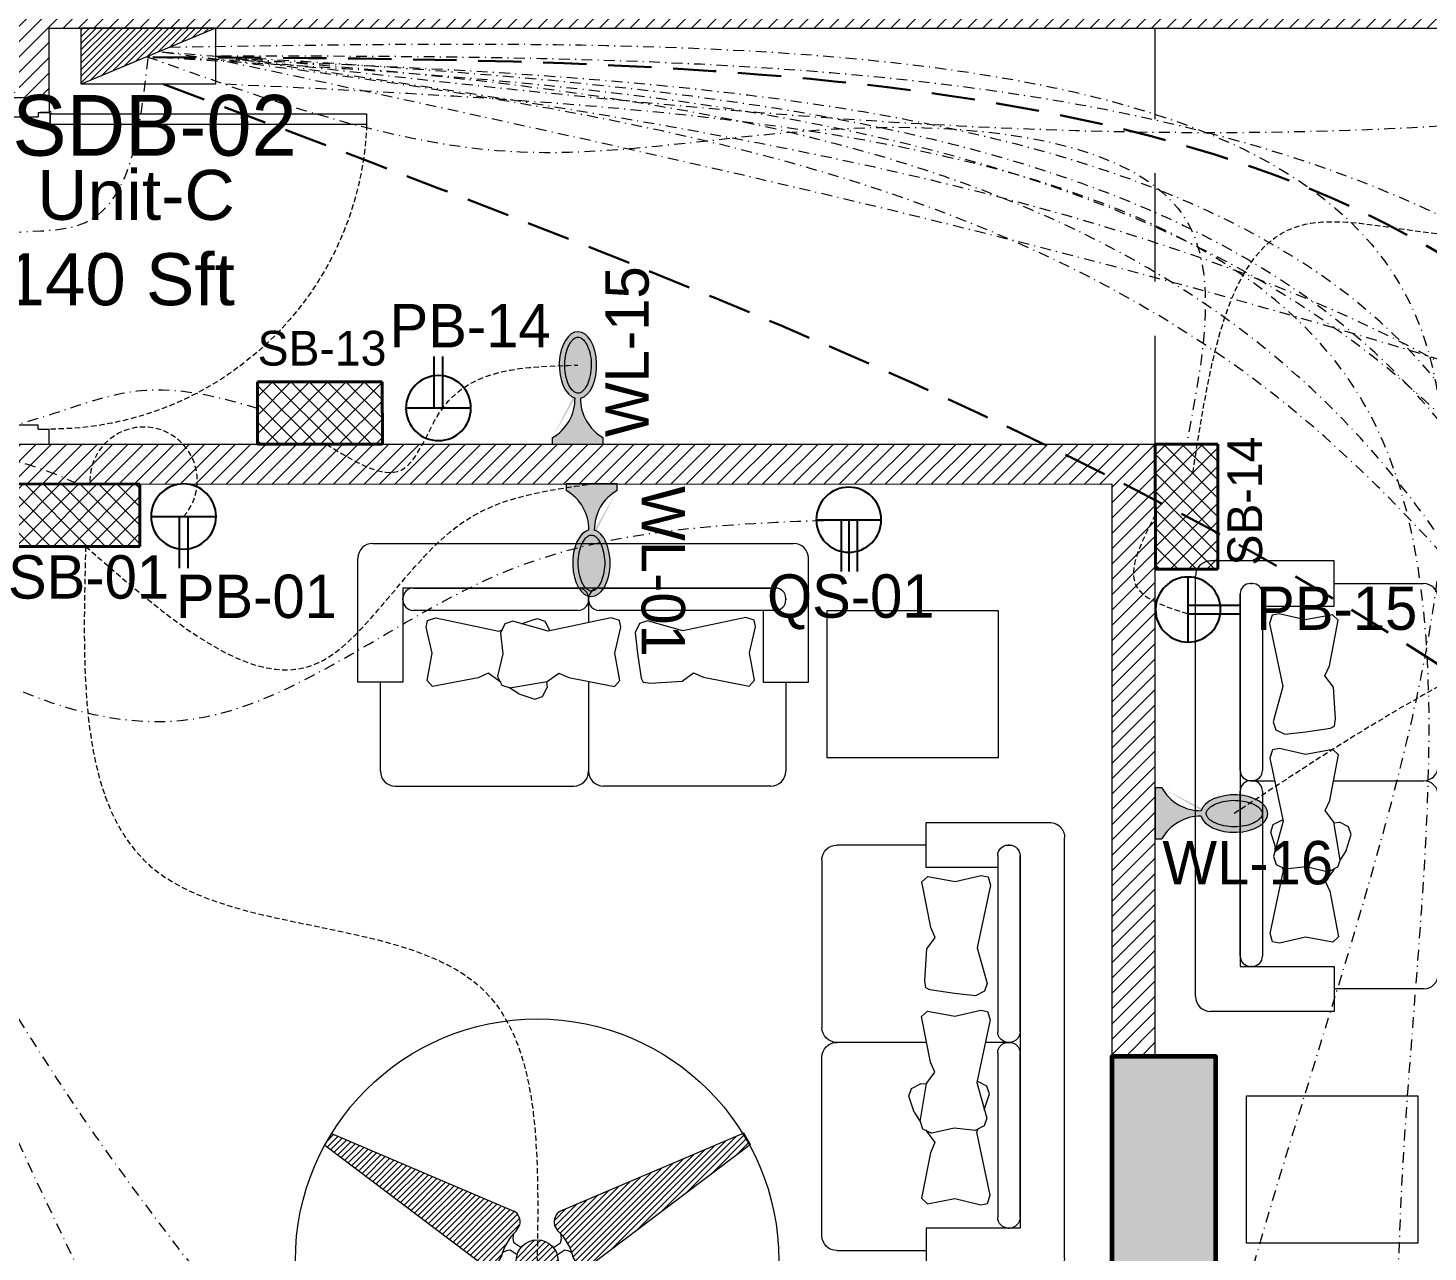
# Model space of a CAD drawing. Header units: inches. Extents: x 109699 to 44449955, y -10987 to 15824140.
# Drawn here: x 196293.4 to 196454.9, y -3905 to -3763.8 of the extents above; entities that cross this region are included whole.
import ezdxf

# ---------------------------------------------------------------- set-up
doc = ezdxf.new("R2010")
doc.units = ezdxf.units.IN
doc.header["$LTSCALE"] = 5
doc.header["$MEASUREMENT"] = 0
for name, pattern in [('DASHDOT', [1, 0.5, -0.25, 0, -0.25]), ('DASHED2', [0.375, 0.25, -0.125]), ('HIDDEN', [0.375, 0.25, -0.125])]:
    doc.linetypes.add(name, pattern=pattern)
doc.layers.get('0').update_dxf_attribs({"color": 123})
for name, color, linetype, lineweight in [('@NORMAL', 7, 'Continuous', 5), ('AC In', 244, 'DASHED2', 30), ('cloumn', 253, 'Continuous', 60), ('door', 8, 'Continuous', 9), ('E-CF-Ceiling-Fan', 30, 'Continuous', 13), ('E-Con-Point', 5, 'DASHED2', 13), ('E-PB-Socket-5A', 203, 'Continuous', 13), ('E-QS-Socket-15A', 1, 'Continuous', 9), ('E-SB-Switch-Board', 106, 'Continuous', 18), ('E-Sub-Distrubtion board', 3, 'Continuous', 13), ('E-WL-Wall-Light', 232, 'Continuous', 15), ('ha', 252, 'Continuous', 5), ('SB', 1, 'DASHDOT', 20), ('STAIR', 8, 'Continuous', 13), ('WALL-1', 8, 'Continuous', 9), ('wll 01', 7, 'Continuous', 9)]:
    doc.layers.add(name, color=color, linetype=linetype, lineweight=lineweight)
doc.layers.add('FURNITUR', color=7, linetype='Continuous', lineweight=5, true_color=0xe8e8e8)
doc.layers.add('illustr-FURNITURE', color=34, linetype='Continuous')
doc.styles.get("Standard").update_dxf_attribs({"font": 'times.ttf'})
doc.styles.add('TEXT-3', font='arial.ttf')

# ---------------------------------------------------------------- blocks, each defined once
blk = doc.blocks.new('Door-40')
at = {"layer": 'door', "ltscale": 0.5}
for p, q in [((0, 40), (5, 40)), ((0, 40), (0, 37.75)), ((5, 40), (5, 38.24999999999636)), ((0, 37.75), (3.75, 37.75000000000364)), ((3.75, 38.24999999999636), (3.75, 37.75000000000364)), ((3.75, 38.24999999999636), (5, 38.24999999999636)), ((0, 0), (0, 2.25)), ((0, 2.25), (3.75, 2.249999999996362)), ((3.75, 1.750000000003638), (3.75, 2.249999999996362)), ((3.75, 1.750000000003638), (5, 1.750000000003638)), ((4.010000000002037, 1.760000000002037), (4.010000000002037, 1.75)), ((5.010000000002037, 1.760000000002037), (4.010000000002037, 1.760000000002037)), ((5, 1.750000000003638), (5.010400642058812, 1.750000000007276)), ((5, 0), (5, 1.750000000003638)), ((5.135000000002037, 2.913192669428099), (5.145000000004075, 2.913192669428099)), ((5.135000000002037, 1.885000000002037), (5.135000000002037, 2.913192669428099)), ((5.145000000004075, 1.895000000000437), (5.145000000004075, 1.884599357945262)), ((0, 0), (5, 0)), ((0, 0), (5, 0))]:
    blk.add_line(p, q, dxfattribs=at)
blk.add_lwpolyline([(41.625, 3.145000000000437), (5.145000000004075, 3.145000000000437), (5.145000000004075, 1.895000000000437), (41.625, 1.895000000000437)], close=True, dxfattribs=at)
blk.add_circle((5.135000000002037, 1.760000000002037), 0.1249999999999983, dxfattribs=at)
at = {"layer": 'door', "linetype": 'HIDDEN', "ltscale": 0.5}
blk.add_arc((5.156161382139544, 1.755015969829401), 36.49531813451388, 2.182731632980644, 90.24516611661387, dxfattribs=at)
blk = doc.blocks.new('coloumn-01')
at = {"layer": 'ha'}
h = blk.add_hatch(dxfattribs=at)
h.set_pattern_fill('AR-CONC', color=256, scale=0.5)
h.set_pattern_definition([(49.99999999999999, (0, 0), (3.586300913003767, -0.3137606749129755), [0.375, -4.125]), (355, (0, 0), (-0.693756668065, 3.760960668500059), [0.3, -3.3]), (100.45144446, (0.298858405, -0.02614672), (2.89254423363556, 3.447199954843147), [0.3187009599999999, -3.505710559999999]), (46.18420000000001, (0, 1), (5.336206653357862, -0.8275964039653827), [0.5625, -6.1875]), (96.63563549, (0.444683725, 0.931033465), (4.673309728371142, 4.870593003872752), [0.47805171, -5.258568799999999]), (351.1841639899999, (0, 1), (4.673309725273866, 4.870593001349951), [0.45, -4.950000005]), (21, (0.5, 0.75), (2.984535260592308, -2.013094453326694), [0.375, -4.125]), (326.0000000000001, (0.5, 0.75), (1.216576659607909, 3.625750225234265), [0.3, -3.3]), (71.45144474, (0.74871127, 0.58224213), (4.201111883649856, 1.612655764031769), [0.31870095, -3.50571056]), (37.50000000000001, (0, 0), (0.06079927658645334, 1.664469269156557), [0, -3.26, 0, -3.35, 0, -3.3125]), (7.499999999999999, (0, 0), (1.315347687210743, 1.972058559411801), [0, -1.91, 0, -3.185, 0, -1.2625]), (327.5, (-1.115, 0), (2.669112180862045, -0.1127743586718988), [0, -1.25, 0, -3.9, 0, -5.175]), (317.5, (-1.615, 0), (2.915930846711931, 0.5005249116615886), [0, -1.625, 0, -2.59, 0, -3.675])])
h.paths.add_polyline_path([(32128.44739975178, -2546319.049243456), (32092.44739975178, -2546319.049243456), (32092.44739975178, -2546331.049243456), (32128.44739975178, -2546331.049243456)])
h.paths.add_polyline_path([(32128.44739975189, -2546617.132962178), (32098.44739975189, -2546617.132962178), (32098.44739975189, -2546629.132962178), (32128.44739975189, -2546629.132962178)])
h.paths.add_polyline_path([(31978.51966727065, -2546605.132962178), (31966.51966727065, -2546605.132962178), (31966.51966727065, -2546635.132962178), (31978.51966727065, -2546635.132962178)])
h.paths.add_polyline_path([(31821.20333333506, -2546605.132962178), (31809.20333333506, -2546605.132962178), (31809.20333333506, -2546635.132962178), (31821.20333333506, -2546635.132962178)])
h.paths.add_polyline_path([(31689.20328743063, -2546611.133238418), (31677.20328743063, -2546611.133238418), (31677.20328743063, -2546635.133238418), (31689.20328743063, -2546635.133238418)])
h.paths.add_polyline_path([(31417.20347832461, -2546611.132962178), (31405.20347832461, -2546611.132962178), (31405.20347832461, -2546635.132962178), (31417.20347832461, -2546635.132962178)])
h.paths.add_polyline_path([(31435.20347912709, -2546415.348983645), (31405.20347912709, -2546415.348983645), (31405.20347912709, -2546427.348983645), (31435.20347912709, -2546427.348983645)])
h.paths.add_polyline_path([(31633.74647668525, -2546415.348983645), (31603.74647668525, -2546415.348983645), (31603.74647668525, -2546427.348983645), (31633.74647668525, -2546427.348983645)])
h.paths.add_polyline_path([(31821.20245073218, -2546319.049243455), (31809.20245073218, -2546319.049243455), (31809.20245073218, -2546349.049243455), (31821.20245073218, -2546349.049243455)])
h.paths.add_polyline_path([(31996.51966727068, -2546319.049243455), (31966.51966727068, -2546319.049243455), (31966.51966727068, -2546331.049243455), (31996.51966727068, -2546331.049243455)])
h.paths.add_polyline_path([(31581.74648750067, -2546291.049243452), (31541.74648750067, -2546291.049243452), (31541.74648750067, -2546301.049243452), (31581.74648750067, -2546301.049243452)])
h.paths.add_polyline_path([(31485.74647668505, -2546261.049243452), (31475.74647668505, -2546261.049243452), (31475.74647668505, -2546301.049243452), (31485.74647668505, -2546301.049243452)])
h.paths.add_polyline_path([(31581.74648750064, -2546206.049278549), (31521.74648750064, -2546206.049278549), (31521.74648750064, -2546216.049243455), (31581.74648750064, -2546216.049243455)])
h.paths.add_polyline_path([(31435.20347595899, -2546206.049243455), (31405.20347595899, -2546206.049243455), (31405.20347595899, -2546218.049243455), (31435.20347595899, -2546218.049243455)])
h.paths.add_polyline_path([(31435.20347912709, -2546094.049243455), (31405.20347912709, -2546094.049243455), (31405.20347912709, -2546106.049243455), (31435.20347912709, -2546106.049243455)])
h.paths.add_polyline_path([(31583.74647668522, -2546094.049243455), (31547.74647668522, -2546094.049243455), (31547.74647668522, -2546106.049243455), (31583.74647668522, -2546106.049243455)])
h.paths.add_polyline_path([(31775.41359277777, -2546094.049243455), (31763.41359277777, -2546094.049243455), (31763.41359277777, -2546124.049243455), (31775.41359277777, -2546124.049243455)])
h.paths.add_polyline_path([(32059.80123907101, -2546094.049243455), (32047.80123907101, -2546094.049243455), (32047.80123907101, -2546124.049243455), (32059.80123907101, -2546124.049243455)])
h.paths.add_polyline_path([(32058.06771510976, -2545913.633020405), (32028.06771510976, -2545913.633020405), (32028.06771510976, -2545925.633020405), (32058.06771510976, -2545925.633020405)])
h.paths.add_polyline_path([(32048.06771510973, -2545722.712815279), (32036.06771510973, -2545722.712815279), (32036.06771510973, -2545746.712815279), (32048.06771510973, -2545746.712815279)])
h.paths.add_polyline_path([(31799.41359277774, -2545913.633020405), (31763.41359277774, -2545913.633020405), (31763.41359277774, -2545925.633020405), (31799.41359277774, -2545925.633020405)])
h.paths.add_polyline_path([(31591.53986684192, -2545945.049243456), (31561.31223659915, -2545945.049243456), (31561.31223659915, -2545957.049243456), (31591.53986684192, -2545957.049243456)])
h.paths.add_polyline_path([(31435.20347912709, -2545945.049243456), (31405.20347912709, -2545945.049243456), (31405.20347912709, -2545957.049243456), (31435.20347912709, -2545957.049243456)])
h.paths.add_polyline_path([(31429.2035252499, -2545715.383477275), (31405.2035252499, -2545715.383477275), (31405.2035252499, -2545727.383477275), (31429.2035252499, -2545727.383477275)])
h.paths.add_polyline_path([(31605.53986684192, -2545715.383237123), (31581.53986684192, -2545715.383237123), (31581.53986684192, -2545727.383237123), (31605.53986684192, -2545727.383237123)])
h.paths.add_polyline_path([(31775.41359277774, -2545711.610186095), (31763.41359277774, -2545711.610186095), (31763.41359277774, -2545735.610186095), (31775.41359277774, -2545735.610186095)])
at = {"layer": 'cloumn', "elevation": -16.50604298470202}
blk.add_lwpolyline([(31821.20245073218, -2546349.049243455), (31821.20245073218, -2546319.049243455), (31809.20245073218, -2546319.049243455), (31809.20245073218, -2546349.049243455)], close=True, dxfattribs=at)
blk = doc.blocks.new('A$C677D3EAC')
at = {"layer": 'FURNITUR'}
for p, q in [((12.00479866045498, 51.95316647657546), (26.27257498371182, 51.95316647657546)), ((12.00479866045498, 46.7545977087857), (12.00479866045498, 51.95316647657546)), ((27.98757498370105, 50.23816647657532), (27.98757498370833, 1.714991515273141)), ((1.714798660454107, 49.35388209268422), (12.00479866045498, 49.35388209268422)), ((-0.0002013395424000919, 47.63888209268407), (-0.0002013395424000919, 27.05888209268414)), ((22.84257498371153, 46.7545977087857), (12.00479866045498, 46.7545977087857)), ((20.27007498366584, 26.54438209267664), (20.27007498370949, 45.55409770878578)), ((21.47057498371578, 46.7545977087857), (21.64207498370524, 46.7545977087857)), ((22.84257498370425, 3.799775899162796), (22.84257498370425, 46.7545977087857)), ((22.84257498371153, 45.55409770878578), (22.8425749836606, 26.54438209267664)), ((11.49008981315274, 43.32827631189775), (12.16517933704745, 43.96611358265636)), ((12.16517933704745, 43.96611358265636), (15.31559601729532, 43.36579608827378)), ((15.31559601729532, 43.36579608827378), (18.31599273014581, 44.07867291178536)), ((18.31599273014581, 44.07867291178536), (19.10359739428532, 43.92859380628033)), ((19.10359739428532, 43.92859380628033), (19.40363667030761, 42.95307747577226)), ((12.5027240989948, 38.07549475087126), (11.49008981315274, 43.32827631189775)), ((19.40363667030761, 42.95307747577226), (17.86593348672614, 35.7117434773545)), ((13.02779365549941, 36.91237953848213), (12.5027240989948, 38.07549475087126)), ((11.61261941229895, 35.30786455647831), (12.66275786653569, 35.83314249810883)), ((12.00544753944268, 35.43314440848462), (12.05266419680993, 35.5991841482255)), ((12.05266419680993, 35.5991841482255), (13.02779365549941, 36.91237953848213)), ((15.24777488336258, 35.24313066369177), (12.66275786653569, 35.83314249810883)), ((17.86593348672614, 35.7117434773545), (17.97569034616026, 35.37952664570821)), ((10.63983892452234, 33.38899892960671), (11.33031025100354, 34.46060119444883)), ((11.33031025100354, 34.46060119444883), (11.61261941229895, 35.30786455647831)), ((11.33031025100354, 34.46060119444883), (12.05985271719692, 30.10290950415674)), ((17.65718828754325, 35.51486969230791), (15.24777488336258, 35.24313066369177)), ((18.70732674178726, 34.98959175067739), (17.65718828754325, 35.51486969230791)), ((17.87312200711312, 29.99035017502774), (19.00736667657475, 34.08911497292229)), ((19.00736667657475, 34.08911497292229), (18.70732674178726, 34.98959175067739)), ((10.63983892452234, 33.38899892960671), (10.03458546302863, 31.55699145095787)), ((18.72337355450145, 33.1164066199799), (19.32862701599515, 31.28439914133105)), ((10.03458546302863, 31.55699145095787), (10.3346253978234, 30.65651467320276)), ((19.32862701599515, 31.28439914133105), (19.02858708120039, 30.38392236357595)), ((10.3346253978234, 30.65651467320276), (11.38476385206013, 30.13123673157224)), ((12.04650223874341, 30.18265437400623), (11.38476385206013, 30.13123673157224)), ((12.05985271719692, 30.10290950415674), (13.0349821758864, 28.78971411390012)), ((19.4108251906946, 22.74901617660998), (17.87312200711312, 29.99035017502774)), ((17.97844862696365, 29.85864442194543), (17.89591218490386, 29.87674181101283)), ((19.02858708120039, 30.38392236357595), (17.97844862696365, 29.85864442194543)), ((12.50991261938179, 27.62659890151099), (11.49727833353245, 22.3738173404854)), ((13.0349821758864, 28.78971411390012), (12.50991261938179, 27.62659890151099)), ((12.06984914469649, 25.34388209268036), (1.714798660454107, 25.34388209268491)), ((21.47057498365757, 25.34388209267672), (18.85980329597078, 25.34388209267763)), ((21.47057498373033, 25.34388209267672), (21.64207498372707, 25.34388209267672)), ((21.64207498366159, 25.34388209267672), (21.47057498366485, 25.34388209267672)), ((-0.0002013395424000919, 4.314275899168024), (-0.0002013395424000919, 23.62888209268476)), ((19.11078591466503, 21.77349984610191), (19.4108251906946, 22.74901617660998)), ((20.27007498370949, 3.79977589916416), (20.27007498372404, 24.1433820926768)), ((22.84257498372608, 24.1433820926768), (22.84257498370425, 3.79977589916416)), ((11.49727833353245, 22.3738173404854), (12.17236785743444, 21.73598006972588)), ((12.17236785743444, 21.73598006972588), (15.32278453768231, 22.33629756410846)), ((15.32278453768231, 22.33629756410846), (18.3231812505328, 21.62342074059688)), ((18.3231812505328, 21.62342074059688), (19.11078591466503, 21.77349984610191)), ((15.28969182424771, 19.71016240346398), (12.43392473156564, 19.28744697104412)), ((17.69910522842838, 19.98190143208012), (15.28969182424771, 19.71016240346398)), ((18.74924368267239, 19.4566234904496), (17.69910522842838, 19.98190143208012)), ((19.04928361745988, 18.5561467126945), (18.74924368267239, 19.4566234904496)), ((11.98386482938076, 19.06232831278612), (11.87135034790845, 18.19937131140705)), ((11.87135034790845, 18.19937131140705), (12.10176965808205, 14.56994124392895)), ((12.43392473156564, 19.28744697104412), (11.98386482938076, 19.06232831278612)), ((17.91503894799826, 14.45738191479995), (19.04928361745988, 18.5561467126945)), ((12.10176965808205, 14.56994124392895), (13.07689911677153, 13.25674585367233)), ((13.07689911677153, 13.25674585367233), (12.55182956026692, 12.0936306412832)), ((19.45274213157973, 7.216047916382195), (17.91503894799826, 14.45738191479995)), ((12.55182956026692, 12.0936306412832), (11.53919527441758, 6.840849080256703)), ((11.53919527441758, 6.840849080256703), (12.21428479831957, 6.203011809498093)), ((12.21428479831957, 6.203011809498093), (15.36470147856744, 6.803329303880673)), ((15.36470147856744, 6.803329303880673), (18.36509819141793, 6.090452480368185)), ((19.15270285555744, 6.240531585874123), (19.45274213157973, 7.216047916382195)), ((20.27007498370949, 5.198560283064126), (12.00479866045498, 5.198560283062761)), ((12.00479866045498, 5.198560283062761), (12.00479866045498, -8.484727004542947e-06)), ((18.36509819141793, 6.090452480368185), (19.15270285555744, 6.240531585874123)), ((12.00479866045498, 2.599275899167878), (1.714798660446831, 2.599275899171516)), ((21.64207498370524, 2.59927589916424), (21.47057498370123, 2.59927589916424)), ((21.47057498370123, 2.59927589916424), (21.64207498369797, 2.59927589916424)), ((12.00479866045498, -8.484727004542947e-06), (26.27257498371182, -8.484727004542947e-06))]:
    blk.add_line(p, q, dxfattribs=at)
for centre, radius, start, end in [((26.27257498370454, 50.23816647657532), 1.715, 0, 90), ((1.714798660454107, 47.63888209268407), 1.715, 90, 180), ((21.47057498371578, 45.55409770878532), 1.200500000000829, 90, 179.9999999999739), ((21.64207498371252, 45.55409770878578), 1.20049999999992, 0, 90), ((1.714798660454107, 27.05888209268414), 1.715, 180, 270), ((21.47057498366485, 26.5443820926771), 1.200500000000375, 180.0000000000261, 270), ((21.64207498366159, 26.54438209267664), 1.20049999999901, 270, 0), ((1.714798660454107, 23.62888209268476), 1.715, 90, 180), ((21.47057498373033, 24.14338209267726), 1.20049999999901, 90, 180.0000000000261), ((21.64207498372707, 24.14338209267726), 1.200499999999465, 359.999999999974, 90), ((1.714798660446831, 4.314275899171662), 1.715, 180, 270), ((21.47057498370123, 3.799775899163706), 1.200499999999465, 179.9999999999739, 270), ((21.64207498370524, 3.79977589916416), 1.20049999999992, 270, 0), ((26.27257498371182, 1.714991515273141), 1.715, 270, 0)]:
    blk.add_arc(centre, radius, start, end, dxfattribs=at)
blk = doc.blocks.new('A$C4DCB0E22')
h = blk.add_hatch()
h.set_pattern_fill('ANSI37', color=256, scale=15, angle=90.05046403147966, style=0)
h.set_pattern_definition([(135.0504640314797, (0, 0), (-1.324656962164393, -1.326992438783809), []), (225.0504640314796, (0, 0), (1.326992438783809, -1.324656962164393), [])])
h.paths.add_polyline_path([(0.0158499618895469, -4.176303718850249e-06), (-3.779117417224143e-06, 17.9999888419976), (8.999992730033242, 18.00791571250107), (9.015846471040199, 0.007922694199763214)])
at = {"lineweight": 40}
for p, q in [((-3.779117417224143e-06, 17.9999888419976), (8.999992730033242, 18.00791571250107)), ((0.0158499618895469, -4.176303718850249e-06), (-3.779117417224143e-06, 17.9999888419976)), ((9.015846471040199, 0.007922694199763214), (8.999992730033242, 18.00791571250107)), ((0.0158499618895469, -4.176303718850249e-06), (9.015846471040199, 0.007922694199763214))]:
    blk.add_line(p, q, dxfattribs=at)
blk = doc.blocks.new('E-W-LIGHT')
at = {"linetype": 'ByBlock', "ltscale": 0.5}
h = blk.add_hatch(color=256, dxfattribs=at)
h.dxf.hatch_style = 1
h.set_gradient(color1=(255, 255, 255), color2=(255, 255, 0), name='CYLINDER')
edge = h.paths.add_edge_path()
edge.add_spline(control_points=[(-96.71110423948552, 1.235367220396483), (-96.8976251288622, 1.235367220396483), (-97.08530367817384, 1.204590695443009), (-97.49532330615068, 1.060408411101338), (-97.71769888777162, 0.9452617532663472), (-98.18859363857634, 0.6007580769133996), (-98.4360601757027, 0.3712016227401077), (-98.9274233233457, -0.2076466389563343), (-99.17095937526851, -0.5565722783421756), (-99.79256403547286, -1.649000525487912), (-100.1403411294208, -2.496475964584042), (-100.6655547252501, -4.389078901701514), (-100.8435119435345, -5.433326140728264), (-100.996858843053, -7.577941591604359), (-100.9723680002039, -8.677864733885961), (-100.7253955626443, -10.7881619923927), (-100.5027117058065, -11.79805679996582), (-99.90205506231798, -13.59089832466863), (-99.52349327352754, -14.37265162368595), (-98.79708591162027, -15.46144462183512), (-98.46289770719719, -15.83531695936959), (-97.82402795464219, -16.37320808014224), (-97.52292902289115, -16.53708124557815), (-97.0332651008719, -16.69867335386745), (-96.83300356165012, -16.72444707740215), (-96.42760539585558, -16.70413243760904), (-96.21918910161975, -16.65733367471884), (-95.75858057275782, -16.45705756399432), (-95.50712660475898, -16.30138572900886), (-94.98330090317799, -15.85001415615693), (-94.71221849052682, -15.55449414506236), (-94.18744122004225, -14.82684639582039), (-93.93399672563008, -14.39521060388152), (-93.32240182252819, -13.09860869282319), (-93.0057716383552, -12.13470487732181), (-92.57508722519842, -10.03980369670334), (-92.46055768618565, -8.90959698224412), (-92.45565766659526, -6.646794607945969), (-92.56528275998282, -5.514732191470296), (-92.98715107886524, -3.412587944823316), (-93.29985699109132, -2.443281268231641), (-93.99092435031811, -0.9549615958549695), (-94.34810290115182, -0.3877643056552464), (-95.07582621573985, 0.4836147841888085), (-95.44374809115733, 0.7854262440646148), (-96.01798165069457, 1.105607693885873), (-96.24029005175481, 1.180327462172805), (-96.53763867025813, 1.228459302029147), (-96.62438560181026, 1.235367220396483), (-96.71110423948552, 1.235367220396483)], knot_values=[0, 0, 0, 0, 0.194197829587449, 0.194197829587449, 0.388395659174898, 0.388395659174898, 0.582593488762347, 0.582593488762347, 0.776791318349796, 0.776791318349796, 1.110216687407361, 1.110216687407361, 1.443642056464925, 1.443642056464925, 1.77706742552249, 1.77706742552249, 2.110492794580054, 2.110492794580054, 2.443918163637619, 2.443918163637619, 2.701496175378678, 2.701496175378678, 2.959074187119738, 2.959074187119738, 3.169612053741, 3.169612053741, 3.380149920362263, 3.380149920362263, 3.590687786983526, 3.590687786983526, 3.801225653604789, 3.801225653604789, 4.011763520226051, 4.011763520226051, 4.360140390670959, 4.360140390670959, 4.708517261115867, 4.708517261115867, 5.056894131560775, 5.056894131560775, 5.405271002005684, 5.405271002005684, 5.69307956715584, 5.69307956715584, 5.980888132305996, 5.980888132305996, 6.192897451070847, 6.192897451070847, 6.283185307179586, 6.283185307179586, 6.283185307179586, 6.283185307179586], degree=3, periodic=0)
at = {"layer": 'E-WL-Wall-Light', "linetype": 'ByBlock', "ltscale": 0.5}
h = blk.add_hatch(color=256, dxfattribs=at)
h.dxf.hatch_style = 1
edge = h.paths.add_edge_path()
edge.add_ellipse((-96.71110423948552, -7.740473765769313), major_axis=(0, 10.71660606041263), ratio=0.559300439547623, start_angle=187.7376784571124, end_angle=531.0374031504149)
edge.add_arc((-112.001170541625, -18.46997501720373), 14.35701343791298, -60.53601194170483, 0.5736542653427819, ccw=False)
edge.add_line((-104.9392941575301, -30.97012448799713), (-104.939294157532, -33.06572841662167))
edge.add_line((-104.939294157532, -33.06572841662167), (-88.60969415754215, -33.06572841666017))
edge.add_line((-88.60969415754215, -33.06572841666017), (-88.60969415754002, -30.97012448799946))
edge.add_arc((-81.54781777344922, -18.46997501720374), 14.35701343791298, 179.559619270027, 240.5360119417236, ccw=False)
edge = h.paths.add_edge_path(flags=16)
edge.add_spline(control_points=[(-96.71110423948552, 1.235367220396483), (-96.8976251288622, 1.235367220396483), (-97.08530367817384, 1.204590695443009), (-97.49532330615068, 1.060408411101338), (-97.71769888777162, 0.9452617532663472), (-98.18859363857634, 0.6007580769133996), (-98.4360601757027, 0.3712016227401077), (-98.9274233233457, -0.2076466389563343), (-99.17095937526851, -0.5565722783421756), (-99.79256403547286, -1.649000525487912), (-100.1403411294208, -2.496475964584042), (-100.6655547252501, -4.389078901701514), (-100.8435119435345, -5.433326140728264), (-100.996858843053, -7.577941591604359), (-100.9723680002039, -8.677864733885961), (-100.7253955626443, -10.7881619923927), (-100.5027117058065, -11.79805679996582), (-99.90205506231798, -13.59089832466863), (-99.52349327352754, -14.37265162368595), (-98.79708591162027, -15.46144462183512), (-98.46289770719719, -15.83531695936959), (-97.82402795464219, -16.37320808014224), (-97.52292902289115, -16.53708124557815), (-97.0332651008719, -16.69867335386745), (-96.83300356165012, -16.72444707740215), (-96.42760539585558, -16.70413243760904), (-96.21918910161975, -16.65733367471884), (-95.75858057275782, -16.45705756399432), (-95.50712660475898, -16.30138572900886), (-94.98330090317799, -15.85001415615693), (-94.71221849052682, -15.55449414506236), (-94.18744122004225, -14.82684639582039), (-93.93399672563008, -14.39521060388152), (-93.32240182252819, -13.09860869282319), (-93.0057716383552, -12.13470487732181), (-92.57508722519842, -10.03980369670334), (-92.46055768618565, -8.90959698224412), (-92.45565766659526, -6.646794607945969), (-92.56528275998282, -5.514732191470296), (-92.98715107886524, -3.412587944823316), (-93.29985699109132, -2.443281268231641), (-93.99092435031811, -0.9549615958549695), (-94.34810290115182, -0.3877643056552464), (-95.07582621573985, 0.4836147841888085), (-95.44374809115733, 0.7854262440646148), (-96.01798165069457, 1.105607693885873), (-96.24029005175481, 1.180327462172805), (-96.53763867025813, 1.228459302029147), (-96.62438560181026, 1.235367220396483), (-96.71110423948552, 1.235367220396483)], knot_values=[0, 0, 0, 0, 0.194197829587449, 0.194197829587449, 0.388395659174898, 0.388395659174898, 0.582593488762347, 0.582593488762347, 0.776791318349796, 0.776791318349796, 1.110216687407361, 1.110216687407361, 1.443642056464925, 1.443642056464925, 1.77706742552249, 1.77706742552249, 2.110492794580054, 2.110492794580054, 2.443918163637619, 2.443918163637619, 2.701496175378678, 2.701496175378678, 2.959074187119738, 2.959074187119738, 3.169612053741, 3.169612053741, 3.380149920362263, 3.380149920362263, 3.590687786983526, 3.590687786983526, 3.801225653604789, 3.801225653604789, 4.011763520226051, 4.011763520226051, 4.360140390670959, 4.360140390670959, 4.708517261115867, 4.708517261115867, 5.056894131560775, 5.056894131560775, 5.405271002005684, 5.405271002005684, 5.69307956715584, 5.69307956715584, 5.980888132305996, 5.980888132305996, 6.192897451070847, 6.192897451070847, 6.283185307179586, 6.283185307179586, 6.283185307179586, 6.283185307179586], degree=3, periodic=0)
for p, q in [((-104.9392941575301, -30.97012448799713), (-104.939294157532, -33.06572841662167)), ((-88.60969415754215, -33.06572841666017), (-88.60969415754002, -30.97012448803655)), ((-104.939294157532, -33.06572841662167), (-88.60969415754215, -33.06572841666017))]:
    blk.add_line(p, q)
at = {"linetype": 'ByBlock', "ltscale": 0.5}
for centre, start, end in [((-112.001170541625, -18.46997501720374), 299.4639880582952, 0.5736542653427851), ((-81.54781777344922, -18.46997501720374), 179.4263457346572, 240.5360119417045)]:
    blk.add_arc(centre, 14.35701343791298, start, end, dxfattribs=at)
blk.add_ellipse((-96.71110423948552, -7.740473765769313), major_axis=(0, 10.71660606041263), ratio=0.559300439547623, start_param=3.276640619127039, end_param=9.268351136215248, dxfattribs=at)
blk.add_open_spline([(-96.71110423948552, 1.235367220396483), (-96.8976251288622, 1.235367220396483), (-97.08530367817384, 1.204590695443009), (-97.49532330615068, 1.060408411101338), (-97.71769888777162, 0.9452617532663472), (-98.18859363857634, 0.6007580769133996), (-98.4360601757027, 0.3712016227401077), (-98.9274233233457, -0.2076466389563343), (-99.17095937526851, -0.5565722783421756), (-99.79256403547286, -1.649000525487912), (-100.1403411294208, -2.496475964584042), (-100.6655547252501, -4.389078901701514), (-100.8435119435345, -5.433326140728264), (-100.996858843053, -7.577941591604359), (-100.9723680002039, -8.677864733885961), (-100.7253955626443, -10.7881619923927), (-100.5027117058065, -11.79805679996582), (-99.90205506231798, -13.59089832466863), (-99.52349327352754, -14.37265162368595), (-98.79708591162027, -15.46144462183512), (-98.46289770719719, -15.83531695936959), (-97.82402795464219, -16.37320808014224), (-97.52292902289115, -16.53708124557815), (-97.0332651008719, -16.69867335386745), (-96.83300356165012, -16.72444707740215), (-96.42760539585558, -16.70413243760904), (-96.21918910161975, -16.65733367471884), (-95.75858057275782, -16.45705756399432), (-95.50712660475898, -16.30138572900886), (-94.98330090317799, -15.85001415615693), (-94.71221849052682, -15.55449414506236), (-94.18744122004225, -14.82684639582039), (-93.93399672563008, -14.39521060388152), (-93.32240182252819, -13.09860869282319), (-93.0057716383552, -12.13470487732181), (-92.57508722519842, -10.03980369670334), (-92.46055768618565, -8.90959698224412), (-92.45565766659526, -6.646794607945969), (-92.56528275998282, -5.514732191470296), (-92.98715107886524, -3.412587944823316), (-93.29985699109132, -2.443281268231641), (-93.99092435031811, -0.9549615958549695), (-94.34810290115182, -0.3877643056552464), (-95.07582621573985, 0.4836147841888085), (-95.44374809115733, 0.7854262440646148), (-96.01798165069457, 1.105607693885873), (-96.24029005175481, 1.180327462172805), (-96.53763867025813, 1.228459302029147), (-96.62438560181026, 1.235367220396483), (-96.71110423948552, 1.235367220396483)], degree=3, knots=[0, 0, 0, 0, 0.194197829587449, 0.194197829587449, 0.388395659174898, 0.388395659174898, 0.582593488762347, 0.582593488762347, 0.776791318349796, 0.776791318349796, 1.110216687407361, 1.110216687407361, 1.443642056464925, 1.443642056464925, 1.77706742552249, 1.77706742552249, 2.110492794580054, 2.110492794580054, 2.443918163637619, 2.443918163637619, 2.701496175378678, 2.701496175378678, 2.959074187119738, 2.959074187119738, 3.169612053741, 3.169612053741, 3.380149920362263, 3.380149920362263, 3.590687786983526, 3.590687786983526, 3.801225653604789, 3.801225653604789, 4.011763520226051, 4.011763520226051, 4.360140390670959, 4.360140390670959, 4.708517261115867, 4.708517261115867, 5.056894131560775, 5.056894131560775, 5.405271002005684, 5.405271002005684, 5.69307956715584, 5.69307956715584, 5.980888132305996, 5.980888132305996, 6.192897451070847, 6.192897451070847, 6.283185307179586, 6.283185307179586, 6.283185307179586, 6.283185307179586], dxfattribs=at)
blk = doc.blocks.new('1')
at = {"layer": 'E-CF-Ceiling-Fan', "linetype": 'ByBlock', "ltscale": 0.5}
h = blk.add_hatch(dxfattribs=at)
h.set_pattern_fill('ANSI31', color=256, scale=10)
h.set_pattern_definition([(45, (0, 0), (-0.8838834764831843, 0.8838834764831844), [])])
edge = h.paths.add_edge_path()
edge.add_line((209066.544903523, -13067.11685315647), (209064.6438415694, -13070.41407147769))
edge.add_line((209064.6438415694, -13070.41407147769), (209110.249472843, -13104.88204089217))
edge.add_ellipse((209112.0161950886, -13101.65334947437), major_axis=(2.602475337466696, 2.602475337466696), ratio=0.9999999999999906, start_angle=196.3127629962977, end_angle=268.2872464290007)
edge.add_line((209114.5397230216, -13104.33244681023), (209115.4849750511, -13102.69748638713))
edge.add_ellipse((209130.2442591997, -13106.24386666673), major_axis=(10.7334356491749, 10.7334356491749), ratio=0.9999999999981393, start_angle=88.44228272541869, end_angle=121.48902709430789, ccw=False)
edge.add_line((209119.806567247, -13095.22262044099), (209120.8528262952, -13093.41295266685))
edge.add_ellipse((209117.2719126632, -13092.56276837834), major_axis=(2.602475337466932, 2.602475337466932), ratio=0.9999999999995292, start_angle=301.6440633906456, end_angle=373.6185468234727)
edge.add_line((209119.1884486464, -13089.4206917419), (209066.544903523, -13067.11685315647))
edge = h.paths.add_edge_path()
edge.add_ellipse((209131.089283705, -13116.74145270932), major_axis=(2.633110768784475, 2.633110768784475), ratio=0.9999999999997597, start_angle=316.8297377331859, end_angle=387.8389618723904)
edge.add_line((209132.1880164829, -13113.18345735742), (209130.5488454061, -13113.22495130345))
edge.add_ellipse((209126.3035237661, -13098.2962790596), major_axis=(-10.97469841933177, 10.97469841933177), ratio=0.9999999999999191, start_angle=145.1951729281282, end_angle=150.8743574177565, ccw=False)
edge.add_ellipse((209126.3035237661, -13098.2962790596), major_axis=(-10.97469841933177, 10.97469841933177), ratio=0.9999999999999191, start_angle=122.4336804261327, end_angle=145.1951729281282, ccw=False)
edge.add_ellipse((209126.3035237661, -13098.2962790596), major_axis=(-10.97469841933177, 10.97469841933177), ratio=0.9999999999999191, start_angle=118.5749297277244, end_angle=122.4336804261327, ccw=False)
edge.add_line((209121.9149097344, -13113.18345735741), (209119.5749032555, -13113.18345735741))
edge.add_ellipse((209120.6314155011, -13116.70924926331), major_axis=(2.602635845509655, 2.602635845509654), ratio=0.9999999999987026, start_angle=61.6809744807266, end_angle=133.6503259141647)
edge.add_line((209116.9517537436, -13116.62255417043), (209123.9933819142, -13173.42733947012))
edge.add_line((209123.9933819142, -13173.42733947012), (209127.784032512, -13173.43690240765))
edge.add_line((209127.784032512, -13173.43690240765), (209134.8111659948, -13116.62255417052))
h.paths.add_polyline_path([(209119.8508739552, -13103.74154532349, 1), (209131.9120457831, -13103.74154532349, 1)])
edge = h.paths.add_edge_path()
edge.add_line((209187.3717421067, -13070.20410122277), (209185.4890127634, -13066.97304093389))
edge.add_line((209185.4890127634, -13066.97304093389), (209132.574471092, -13089.4206917419))
edge.add_ellipse((209134.4910070752, -13092.56276837834), major_axis=(-2.602475337469112, 2.602475337469112), ratio=0.9999999999994945, start_angle=-13.61854682341294, end_angle=58.35593660933898)
edge.add_line((209130.9100934432, -13093.41295266685), (209131.9563524914, -13095.22262044099))
edge.add_ellipse((209121.5186605386, -13106.24386666673), major_axis=(10.73343564915542, 10.73343564915542), ratio=0.999999999999095, start_angle=328.5109729056215, end_angle=361.55771727458557, ccw=False)
edge.add_line((209136.2779446873, -13102.69748638713), (209137.2231967167, -13104.33244681019))
edge.add_ellipse((209139.7467246498, -13101.65334947437), major_axis=(-2.602475337469201, 2.602475337469201), ratio=0.9999999999990601, start_angle=91.71275357099776, end_angle=163.2982999863874)
edge.add_line((209141.4914892536, -13104.89395933078), (209187.3717421067, -13070.20410122277))
at = {"layer": 'E-CF-Ceiling-Fan', "ltscale": 10}
for p, q in [((209064.6438415694, -13070.41407147769), (209066.544903523, -13067.11685315647)), ((209066.544903523, -13067.11685315647), (209119.1884486464, -13089.42069174189)), ((209185.4947354289, -13066.97061323832), (209132.574471092, -13089.42069174189)), ((209187.3717421067, -13070.20410122277), (209185.4890127634, -13066.97304093388)), ((209064.6438415694, -13070.41407147769), (209110.249472843, -13104.88204089212)), ((209187.3717421067, -13070.20410122277), (209141.4914892536, -13104.8939593308)), ((209119.8065672471, -13095.2226204409), (209120.8528262952, -13093.41295266684)), ((209131.9563524913, -13095.2226204409), (209130.9100934432, -13093.41295266684)), ((209120.0894197592, -13102.06218894969), (209118.0923406337, -13100.70875594979)), ((209121.1873655701, -13099.95559165538), (209119.1343670181, -13098.56426171081)), ((209130.5755541683, -13099.95559165538), (209132.6285527202, -13098.56426171081)), ((209131.6734999792, -13102.06218894969), (209133.6705791047, -13100.70875594979)), ((209114.5397230216, -13104.33244681025), (209115.484975051, -13102.69748638717)), ((209137.2231967167, -13104.33244681025), (209136.2779446873, -13102.69748638717)), ((209124.6292368371, -13109.64068966342), (209124.6292368371, -13112.08558296959)), ((209126.9897148455, -13109.6694233058), (209126.9897148455, -13112.08558296959)), ((209119.5749032554, -13113.18345735741), (209121.9149097344, -13113.18345735741)), ((209130.5488454059, -13113.22495130345), (209132.1880164829, -13113.18345735741)), ((209123.9933819142, -13173.42733947012), (209116.9517537436, -13116.62255417042)), ((209127.784032512, -13173.43690240765), (209134.8111659948, -13116.62255417039)), ((209127.784032512, -13173.43690240765), (209123.9933819142, -13173.42733947012))]:
    blk.add_line(p, q, dxfattribs=at)
for radius in [69.69809221428028, 6.030585913961706]:
    blk.add_circle((209125.8814598692, -13103.74154532349), radius, dxfattribs=at)
for centre, major_axis, ratio, start_param, end_param in [((209117.2719126632, -13092.56276837834), (2.602475337466931, 2.602475337466931), 0.9999999999995293, 5.264682075261256, 6.520873788586199), ((209134.4910070752, -13092.56276837834), (-2.602475337469112, 2.602475337469112), 0.9999999999994945, -0.2376884814055706, 1.018503231918061), ((209130.2442591997, -13106.24386666673), (10.7334356491749, 10.7334356491749), 0.9999999999981393, 1.543609031538261, 2.120383527840273), ((209122.7572162564, -13097.18760929776), (-2.740456939066795, 2.740456939066795), 0.9999999999999716, 0.4622372466417044, 1.148537865656782), ((209121.5186605386, -13106.24386666673), (10.73343564915542, 10.73343564915542), 0.999999999999095, 5.733598106132978, 6.310372602436297), ((209129.0057034835, -13097.18760929378), (-2.740456939069299, 2.740456939069299), 0.9999999999990347, 3.56385111362636, 4.25015173105463), ((209118.1560665238, -13104.58382336606), (2.740456939070688, 2.740456939070688), 0.9999999999982624, 0.801841786050358, 1.428905426830904), ((209133.6068532084, -13104.58382336598), (-2.740456939075534, 2.740456939075535), 0.999999999998016, -1.428905429243861, -0.8018417876198008), ((209112.0161950886, -13101.65334947437), (2.602475337466696, 2.602475337466696), 0.9999999999999905, 3.426304077972683, 4.682495791295461), ((209139.7467246498, -13101.65334947437), (-2.602475337469201, 2.602475337469201), 0.9999999999990602, 1.600689515884098, 2.85688122920773), ((209120.6314155011, -13116.70924926331), (2.602635845509655, 2.602635845509654), 0.9999999999987026, 1.076536090527279, 2.332638233565674), ((209126.3035237661, -13098.2962790596), (-10.97469841933177, 10.97469841933177), 0.999999999999919, 2.069522934069694, 2.63325429377058), ((209121.4571744064, -13109.85887499457), (-2.740456939059593, 2.740456939059593), 0.9999999999952948, 2.745104486731238, 3.314940694839574), ((209130.1617772753, -13109.85887499338), (2.740456939059473, 2.740456939059473), 0.9999999999984862, 2.968244612714574, 3.636223092052213), ((209131.089283705, -13116.74145270932), (2.633110768784475, 2.633110768784475), 0.9999999999997595, 5.52972209167421, 6.769066852189965)]:
    blk.add_ellipse(centre, major_axis=major_axis, ratio=ratio, start_param=start_param, end_param=end_param, dxfattribs=at)
blk = doc.blocks.new('A$C0EEE0DA8')
at = {"lineweight": 25}
for p, q in [((9.859886922386067, 11.01563311866266), (9.859886922386067, 3.514223118661903)), ((9.859886922386067, 7.754928118662065), (15.8195753665932, 7.754928118662065)), ((9.859886922386067, 6.774928118662501), (15.8195753665932, 6.774928118662501))]:
    blk.add_line(p, q, dxfattribs=at)
blk.add_circle((9.85988692238243, 7.264928118662283), 3.750704999999999, dxfattribs=at)
blk = doc.blocks.new('A$C7D2A24B3')
at = {"lineweight": 25}
for p, q in [((9.859886922386067, 11.01563311865903), (9.859886922386067, 3.514223118658265)), ((9.859886922386067, 8.143706464579736), (15.8195753665932, 8.143706464579736)), ((9.859886922386067, 7.268951136147734), (15.8195753665932, 7.268951136147734)), ((9.859886922386067, 6.288951136148171), (15.8195753665932, 6.288951136148171))]:
    blk.add_line(p, q, dxfattribs=at)
blk.add_circle((9.85988692238243, 7.264928118658645), 3.750704999999999, dxfattribs=at)
blk = doc.blocks.new('*X78')
at = {"color": 0}
for p, q in [((10774.2938920382, 16968.54929523236), (10788.301575612, 16982.55697880615)), ((10776.06165899117, 16968.54929523236), (10790.67375511737, 16983.16139135856)), ((10768.9905911793, 16968.54929523236), (10779.18445247256, 16978.74315652561)), ((10770.75835813227, 16968.54929523236), (10782.22349351904, 16980.01443061913)), ((10772.52612508523, 16968.54929523236), (10785.26253456552, 16981.28570471264)), ((10777.82942594413, 16968.54929523236), (10790.67375511737, 16981.39362440559)), ((10779.5971928971, 16968.54929523236), (10790.67375511737, 16979.62585745263)), ((10763.6872903204, 16968.54929523236), (10770.06732933311, 16974.92933424507)), ((10765.45505727337, 16968.54929523236), (10773.1063703796, 16976.20060833858)), ((10767.22282422634, 16968.54929523236), (10776.14541142608, 16977.4718824321)), ((10781.36495985007, 16968.54929523236), (10790.67375511737, 16977.85809049966)), ((10783.13272680303, 16968.54929523236), (10790.67375511737, 16976.09032354669)), ((10784.900493756, 16968.54929523236), (10790.67375511737, 16974.32255659372)), ((10758.3839894615, 16968.54929523236), (10760.95020619367, 16971.11551196453)), ((10760.15175641447, 16968.54929523236), (10763.98924724015, 16972.38678605804)), ((10761.91952336744, 16968.54929523236), (10767.02828828663, 16973.65806015156)), ((10786.66826070897, 16968.54929523236), (10790.67375511737, 16972.55478964076)), ((10788.43602766193, 16968.54929523236), (10790.67375511737, 16970.78702268779)), ((10754.84845555557, 16968.54929523236), (10754.87212410071, 16968.5729637775)), ((10756.61622250854, 16968.54929523236), (10757.91116514719, 16969.84423787101)), ((10790.2037946149, 16968.54929523236), (10790.67375511737, 16969.01925573483))]:
    blk.add_line(p, q, dxfattribs=at)
blk = doc.blocks.new('SDB')
for p, q in [((-1.818989403545856e-12, -7.500000000003638), (17.92910589847634, 0)), ((-1.818989403545856e-12, -7.500000000003638), (0, 0)), ((0, 0), (17.92910589847634, 0)), ((17.92910589847634, 0), (17.92910589847634, -7.500000000003638)), ((-1.818989403545856e-12, -7.500000000003638), (17.92910589847634, -7.500000000003638))]:
    blk.add_line(p, q)
at = {"xscale": 0.5, "yscale": 0.5, "zscale": 0.5}
blk.add_blockref('*X78', (-5377.407771660207, -8491.774647616183), dxfattribs=at)

msp = doc.modelspace()

# ---------------------------------------------------------------- hatches: boundary and pattern name
at = {"layer": 'ha'}
h = msp.add_hatch(dxfattribs=at)
h.set_pattern_fill('ANSI31', scale=10, angle=-7.63333123551244e-14, style=0)
h.set_pattern_definition([(44.99999999999989, (142732.3835256985, 2531118.532197352), (-0.8838834764831833, 0.8838834764831855), [])])
h.paths.add_polyline_path([(196721.1912594374, -3758.839964344659), (196669.0183648828, -3758.839964344659), (196669.0183648828, -3744.923741294564), (196664.0183648828, -3744.923741294564), (196664.0183648828, -3758.839964344659), (196532.0191680452, -3758.839964344659), (196532.0191680452, -3675.007518244003), (196527.0191680452, -3675.007518244003), (196527.0191680452, -3758.839964344659), (196295.8473409007, -3758.839964345125), (196295.8473409007, -3755.847763503929), (196290.8470773022, -3755.847763503929), (196290.8467237212, -3771.84035897118), (196295.8466929922, -3771.84035897118), (196295.8466929922, -3763.839732098886), (196544.6804083691, -3763.839732098886), (196544.6804083691, -3841.423217861475), (196549.67976046, -3841.423259611734), (196549.6804083691, -3763.839964345125), (196681.1912594375, -3763.839964344659), (196681.1912594375, -3773.522328721387), (196681.1912594375, -3775.131852819612), (196686.1912594375, -3775.131852819612), (196686.1914085268, -3768.839733289349), (196721.1912594374, -3768.840195399969)])
h = msp.add_hatch(dxfattribs=at)
h.set_pattern_fill('ANSI31', scale=10, angle=-7.63333123551244e-14, style=0)
h.set_pattern_definition([(44.99999999999984, (178939.0702236593, 2542407.827854916), (-0.8838834764831834, 0.8838834764831853), [])])
h.paths.add_polyline_path([(196253.963602497, -3816.423076506266), (196248.963602497, -3816.423076506266), (196248.963602497, -3819.42374129177), (196253.963602497, -3819.423741291304)])
h.paths.add_polyline_path([(196418.4195000335, -3811.840810420019), (196248.963602497, -3811.840810419553), (196248.963602497, -3816.423076506266), (196418.4195000335, -3816.423076506731)])
h.paths.add_polyline_path([(196423.4194883476, -3811.840810420019), (196418.4195000335, -3811.840810420485), (196418.4195000335, -3816.423076506731), (196418.4195000335, -3882.42374129503), (196423.4196683523, -3882.42374129503)])

# ---------------------------------------------------------------- linework, layer by layer
at = {"layer": '@NORMAL'}
for p, q in [((196295.8465377384, -3763.839964344659, 1.357551479428487), (196544.6804083691, -3763.839964344659, 1.357551479428487)), ((196380.6298778726, -3763.839964344659, 1.051141503837332), (196385.6298778726, -3763.839964344659, 1.051141503837332))]:
    msp.add_line(p, q, dxfattribs=at)
at = {"layer": 'AC In', "ltscale": 4}
for points in [[(196307.8297171502, -3767.217604157297, 1.34720101745143), (196470.8971407607, -3800.853481064452), (196568.8501602315, -4023.805578286749), (196723.72265625, -4081.58984375, 0.2632158499592581), (196738.9502727254, -4085.077353768883, 0.2636725316083707), (196747.53515625, -4085.418729287976, -0.02144757909902495), (196752.3494874279, -4077.035875046248, 0.2632158499592663)], [(196309.0625, -3770.321839887185, 1.357551479428487), (196519.0722521292, -3899.963498570354, -0.2041998163280778), (196554.5898931054, -4082.977774671268), (196551.1661776879, -4151.370413504588), (196543.2431236631, -4183.461143316799, 0.1632158499592506), (196543.46484375, -4196.3828125, 0.1632158499592506), (196521.6649601266, -4189.007518243809, 0.1632158499592506)]]:
    msp.add_spline(points, degree=3, dxfattribs=at)
at = {"layer": 'E-Con-Point', "ltscale": 0.5}
msp.add_arc((196306.7561184282, -3816.042582749636, 0.4212472886197685), 6.187085254164842, 318.1009983785349, 183.5325235792796, dxfattribs=at)
for points in [[(196427.763817056, -3815.121887457464, 0.2853377421193635), (196440.1053513442, -3786.635437701407), (196464.0723253026, -3787.215095062758), (196486.5578984418, -3767.331965837581, 1.357551479428487), (196536.4314200309, -3801.863584625539, 1.257551479397208), (196522.6116415095, -3819.508974484463), (196483.941670235, -3828.802799577621, 0.8803466279899226), (196432.539320421, -3854.432005069449, 0.5385016732790642)], [(196327.8530305346, -3811.840325578806, 0.9674905318219587), (196336.4582936747, -3814.81565782988), (196341.2475157334, -3807.669747690511, 0.4364655181209459), (196356.8473516962, -3802.720424013572, 0.8694577949552524)], [(196300.0710395835, -3823.618749785944, 0.4639286351000993), (196326.3720674851, -3837.264296312136), (196343.9438105746, -3820.600326346252), (196358.4197258962, -3816.423445250948, 0.3408526539748209)], [(196423.4268376341, -3819.979585041446, 0.2853377421193635), (196421.2702981143, -3828.255698673525), (196427.2039015184, -3831.389105347927, 0.4364655181222418)], [(196300.0710395834, -3823.618749785943, 0.4639286351000993), (196308.3510450579, -3861.151615677332), (196345.5519707077, -3874.409435640777), (196352.1401289457, -3905.990533614418, 0.3789004475038382)]]:
    msp.add_spline(points, degree=3, dxfattribs=at)
at = {"layer": 'FURNITUR'}
for points, elevation in [([(196385.5737025037, -3830.997005295036), (196405.3187760848, -3830.997005295036), (196405.3187760848, -3847.994023644393), (196385.5737025037, -3847.994023644393)], 0.0857903163960998), ([(196433.9474644468, -3886.985430627157), (196453.6925380279, -3886.985430627157), (196453.6925380279, -3903.982448976514), (196433.9474644468, -3903.982448976514)], -0.02144757909902495)]:
    msp.add_lwpolyline(points, close=True, dxfattribs=dict(at, elevation=elevation))
at = {"layer": 'SB', "ltscale": 0.5}
msp.add_arc((196281.3738007676, -3853.217579588145, 0.4141384589004397), 40.85058093070754, 64.26945021546709, 115.6144444931792, dxfattribs=at)
for points in [[(196309.7636280959, -3766.04758957015, 1.357551479428487), (196453.165268684, -3796.376116492949), (196426.21484375, -3951.807102787094, 0.3027638445431313), (196428.94921875, -3992.2734375, 0.1662710887678518), (196437.747954062, -4024.372318890902, 0.1628455104272918), (196441.6319573692, -4022.593749991499, 0.1632158499592506)], [(196315.0410609561, -3767.081084808197, 1.0094243402348), (196459.2684807247, -3774.947129970253, -0.3481271391936869), (196533.5178807381, -3767.590852082893, 1.0094243402348), (196649.7614356603, -3770.570696217662, 1.0094243402348)], [(196640.7254424056, -3983.209599387028, 0.1632158499592506), (196627.2402439248, -3927.034268555788), (196628.6359539453, -3903.701231471827, 0.1632158499592506), (196581.6241052147, -3907.841139857486), (196440.9475647301, -3809.238356223705, -0.04026317985090747), (196308.4503823738, -3766.596938933787, 1.357551479428487)], [(196427.1706597055, -4143.047912558772, 0.06102640864050869), (196454.6888510101, -3983.263684733469), (196468.7367475461, -3846.623658939826, -0.1345798018996256), (196442.9671153492, -3806.878908081697), (196308.4503823738, -3766.596938933787, 1.357551479428487)], [(196319.8814051507, -3807.69915569155, 0.9690121314997668), (196305.0080493272, -3805.871313779164), (196284.2036422601, -3808.682153262255, 0.9719249963973411), (196284.614473808, -3789.3780741314), (196299.5063031618, -3786.479167085952, -0.6602858289636688), (196307.2934454213, -3767.080902115922, 1.357551479428487)], [(196307.1371366517, -3767.146288297423, 1.357551479428487), (196348.7535706295, -3778.041085484583), (196396.8031230081, -3775.336401755565), (196426.9979702899, -3786.019615795158, 0.2853377421193635), (196427.0207089238, -3811.83656658248, 0.2853377421193635)], [(196748.9860880825, -4166.867919371018, -0.02144757909902495), (196657.1113423192, -4070.37084475112), (196494.419021477, -3990.469826841244, -0.2286854745941795), (196458.9000402839, -3808.614921242366), (196307.2806941518, -3767.197737286692, 1.351851322454579)], [(196563.1450261768, -3890.30078125, 0.461796355818155), (196523.8973367992, -3885.972559749574, 0.461796355818155), (196462.8404741664, -3815.26864390272, -0.04558136720845755), (196307.8297171502, -3767.217604157297, 1.347201017451286)], [(196532.3288987558, -4186.028721980703), (196542.8844244224, -4080.199645221452), (196532.9001513942, -4035.807453057179), (196492.829946391, -3904.515970208176), (196453.050658763, -3805.54955321657), (196315.0410609562, -3767.080902115922, 1.357551479428487)], [(196631.1523197009, -4185.08309300102), (196629.4887915439, -4143.988357867405), (196617.3799730923, -4108.43851264269), (196631.9452048061, -4040.216177589971, 0.291434139944613), (196566.3188842582, -3991.310222487253), (196496.9176449129, -3839.400688226473, -0.06870740550734084), (196315.0410609562, -3767.080902115922, 1.357551479428487)], [(196621.2431236632, -4183.47382998071, 0.1914343817397253), (196626.703125, -4092.49609375), (196571.5234375, -4009.84765625), (196521.71484375, -3870.19921875), (196487.4609375, -3807.83984375), (196315.0410609562, -3767.080902115922, 1.357551479428392)], [(196556.8915550144, -3837.785699332992, 0.5581817325667089), (196452.5297769776, -3800.952444054645), (196315.0410609562, -3767.437635326742, 1.282405094839117)], [(196532.1984640584, -4020.812070989653, 0.1632158499592506), (196456.4123441257, -3948.529196216627), (196448.2185766447, -3808.447460422856), (196315.7055669276, -3770.300233890004, 1.357551479428487)], [(196302.1270232091, -4164.77542574561, 0.1867579984297478), (196319.9360184796, -4111.339391055084), (196302.170801421, -4051.171954525914, 0.2155567143425701), (196319.7312970744, -3986.00485454276), (196283.0018058363, -3869.40983190206), (196272.1306786688, -3819.665008564754, 0.513718811299759)], [(196261.60026292, -3820.829093473531, 0.513718811299759), (196302.7217389884, -3893.752874665548), (196369.4300278019, -3995.036448994102), (196371.2763549809, -4066.007983308697)], [(196261.9699064369, -3821.318741290817, 0.5092228771764751), (196313.668688884, -3843.314224729056), (196348.0655064623, -3826.687402168569), (196387.1943679999, -3820.543425478338)]]:
    msp.add_spline(points, degree=3, dxfattribs=at)
at = {"layer": 'STAIR', "linetype": 'DASHED2', "ltscale": 10}
msp.add_line((196423.4196683523, -3811.839738248409, 0.2853377421193635), (196423.4196683523, -3763.839964344659, 1.35755147942848), dxfattribs=at)
at = {"layer": 'WALL-1'}
for p, q in [((196248.9627993347, -3811.840810420019, 1.021719878405676), (196423.4194883448, -3811.83973824934, 0.7754495905603598)), ((196423.4196683523, -3882.423741294098, 0.4923152777430531), (196423.4194883448, -3811.83973824934, 0.6086840759812091)), ((196253.9627993347, -3816.424087218968, 0.5174916322853917), (196418.4195000335, -3816.423076506266, 0.2853377421193635)), ((196418.4195000335, -3816.423076506266, 0.3853377421193649), (196418.4195000335, -3882.423741294098, 0.4617963558181089))]:
    msp.add_line(p, q, dxfattribs=at)
at = {"layer": 'WALL-1', "elevation": 1.257551479397208}
msp.add_lwpolyline([(196290.8470773022, -3755.847763503929), (196290.8467237212, -3771.84035897118), (196295.8466929922, -3771.84035897118), (196295.8466929922, -3763.839732098886), (196544.6804083691, -3763.839964345125), (196544.6804083691, -3841.423217861475), (196549.6797604603, -3841.423217861475), (196549.6804083691, -3763.839964345125), (196681.1912594375, -3763.839964344659), (196681.1912594375, -3775.131852819612), (196686.1912594375, -3775.131852819612), (196686.1912594375, -3768.839733288418), (196721.1912594375, -3768.8401954009)], dxfattribs=at)

# ---------------------------------------------------------------- block references
at = {"layer": '@NORMAL'}
msp.add_blockref('coloumn-01', (164609.2171258143, 2542436.625502162, 16.96783934052013), dxfattribs=at)
at = {"layer": 'door', "xscale": -1, "rotation": 180}
msp.add_blockref('Door-40', (196290.8467237214, -3771.84035897118, 0.9180251364327816), dxfattribs=at)
at = {"layer": 'E-PB-Socket-5A', "xscale": -1}
for p, rotation in [((196333.4925876147, -3817.529634612897, 0.4364655181222418), 270), ((196318.6262375373, -3810.314552538668, 0.4364655181222418), 90), ((196417.344014596, -3823.634177229265, 0.4364655181222418), 180)]:
    msp.add_blockref('A$C0EEE0DA8', p, dxfattribs=dict(at, rotation=rotation))
at = {"layer": 'E-QS-Socket-15A', "xscale": -1, "rotation": 89.99999730209817}
msp.add_blockref('A$C7D2A24B3', (196395.3380749287, -3810.683538939416), dxfattribs=at)
at = {"layer": 'E-SB-Switch-Board', "xscale": 0.8002315484918654, "yscale": 0.8002315484918654, "zscale": 0.8002315484918654}
for p, rotation in [((196334.2892117143, -3811.840580949784, 0.9690121315043108), 89.99999999999999), ((196306.3170715396, -3823.625932144137, 0.4639286351000994), 90)]:
    msp.add_blockref('A$C4DCB0E22', p, dxfattribs=dict(at, rotation=rotation))
msp.add_blockref('A$C4DCB0E22', (196423.4196713764, -3826.243897192277, 0.2853377421193635), dxfattribs=at)
at = {"layer": 'E-Sub-Distrubtion board', "xscale": 0.86425007233629, "yscale": 0.86425007233629, "zscale": 0.86425007233629, "rotation": 180}
msp.add_blockref('SDB', (196315.0410609562, -3770.321839887185, 1.357551479428487), dxfattribs=at)
at = {"layer": 'E-WL-Wall-Light', "xscale": 0.3601041968213394, "yscale": 0.3601041968213394, "zscale": 0.3601041968213394}
msp.add_blockref('E-W-LIGHT', (196391.6734293885, -3799.93303995286, 0.8694577949552524), dxfattribs=at)
for p, rotation in [((196323.5708244048, -3828.330552824735, 0.3408526539748209), 180), ((196435.3267044817, -3889.25808276169, 0.5385016732790642), 270)]:
    msp.add_blockref('E-W-LIGHT', p, dxfattribs=dict(at, rotation=rotation))
at = {"layer": 'FURNITUR', "rotation": 89.9998409479728}
msp.add_blockref('A$C677D3EAC', (196383.4162768833, -3851.265583158964, 0.0857903163960998), dxfattribs=at)
at = {"layer": 'FURNITUR', "xscale": -1, "rotation": 180.0003181040544}
msp.add_blockref('A$C677D3EAC', (196384.9829851077, -3855.466331490343, 0.0857903163960998), dxfattribs=at)
at = {"layer": 'FURNITUR', "xscale": 0.4, "yscale": 0.4, "zscale": 0.4}
msp.add_blockref('1', (112701.787544998, 1335.506084514976, 0.3789004475038382), dxfattribs=at)
at = {"layer": 'illustr-FURNITURE', "color": 2, "rotation": 179.9998409479727}
msp.add_blockref('A$C677D3EAC', (196456.0626594841, -3825.299477534862, 0.5014461804860844), dxfattribs=at)

# ---------------------------------------------------------------- texts
at = {"layer": 'E-PB-Socket-5A', "char_height": 5, "width": 24.08470202641911, "attachment_point": 7}
for s, insert in [('{\\fCentury Gothic|b0|i0|c0|p34;PB-14}', (196335.1189736394, -3800.669118211492, 0.4364655181222418)), ('{\\fCentury Gothic|b0|i0|c0|p34;PB-01}', (196310.468763372, -3831.946083902127, 0.4364655181222418)), ('{\\fCentury Gothic|b0|i0|c0|p34;PB-15}', (196435.0641672988, -3833.319521889513, 0.4364655181222418))]:
    msp.add_mtext(s, dxfattribs=dict(at, insert=insert))
at = {"layer": 'E-QS-Socket-15A', "color": 1, "insert": (196378.6501248502, -3833.215488209902), "char_height": 5, "width": 24.08470202641911, "attachment_point": 7}
msp.add_mtext('{\\fCentury Gothic|b0|i0|c0|p34;\\C256;QS-01}', dxfattribs=at)
at = {"layer": 'E-SB-Switch-Board', "width": 24.08470202641911, "attachment_point": 1}
for s, insert, char_height in [('{\\fCentury Gothic|b0|i0|c0|p34;SB-13}', (196319.8967602571, -3798.761780012012, 0.5296904334774766), 4), ('{\\fCentury Gothic|b0|i0|c0|p34;SB-01}', (196291.1140249342, -3824.642204082429), 5)]:
    msp.add_mtext(s, dxfattribs=dict(at, insert=insert, char_height=char_height))
at = {"layer": 'E-SB-Switch-Board', "insert": (196431.7496097598, -3825.826360609429, -0.1539839559074707), "char_height": 4, "width": 24.08470202641911, "attachment_point": 1, "rotation": 89.99999999999999}
msp.add_mtext('{\\fCentury Gothic|b0|i0|c0|p34;SB-14}', dxfattribs=at)
at = {"layer": 'E-Sub-Distrubtion board', "insert": (196291.6208649012, -3771.565858890004, 1.357551479428487), "char_height": 7, "width": 24.08470202641911, "attachment_point": 1}
msp.add_mtext('{\\fCentury Gothic|b0|i0|c0|p34;SDB-02}', dxfattribs=at)
at = {"layer": 'E-WL-Wall-Light', "char_height": 5, "width": 24.08470202641911, "attachment_point": 9}
for s, insert, rotation in [('{\\fCentury Gothic|b0|i0|c0|p34;WL-15}', (196365.075374349, -3791.323129010768, 0.8694577949552524), 89.99999999999987), ('{\\fCentury Gothic|b0|i0|c0|p34;WL-01}', (196364.1142378586, -3836.35138247493, 0.3408526539748209), 270)]:
    msp.add_mtext(s, dxfattribs=dict(at, insert=insert, rotation=rotation))
at = {"layer": 'E-WL-Wall-Light', "insert": (196443.9366154238, -3862.660027722187, 0.5385016732790642), "char_height": 5, "width": 24.08470202641911, "attachment_point": 9}
msp.add_mtext('{\\fCentury Gothic|b0|i0|c0|p34;WL-16}', dxfattribs=at)
at = {"layer": 'wll 01', "lineweight": 30, "insert": (196317.2717656943, -3795.895293666077, 0.0857903163960998), "char_height": 4.8, "width": 80.40303804183776, "attachment_point": 9, "style": 'TEXT-3'}
msp.add_mtext('{\\H1.2x;\\C251;\\c6710371;\\PUnit-C\\H1.042x;\\P1140 Sft}', dxfattribs=at)

doc.saveas('drawing.dxf')
